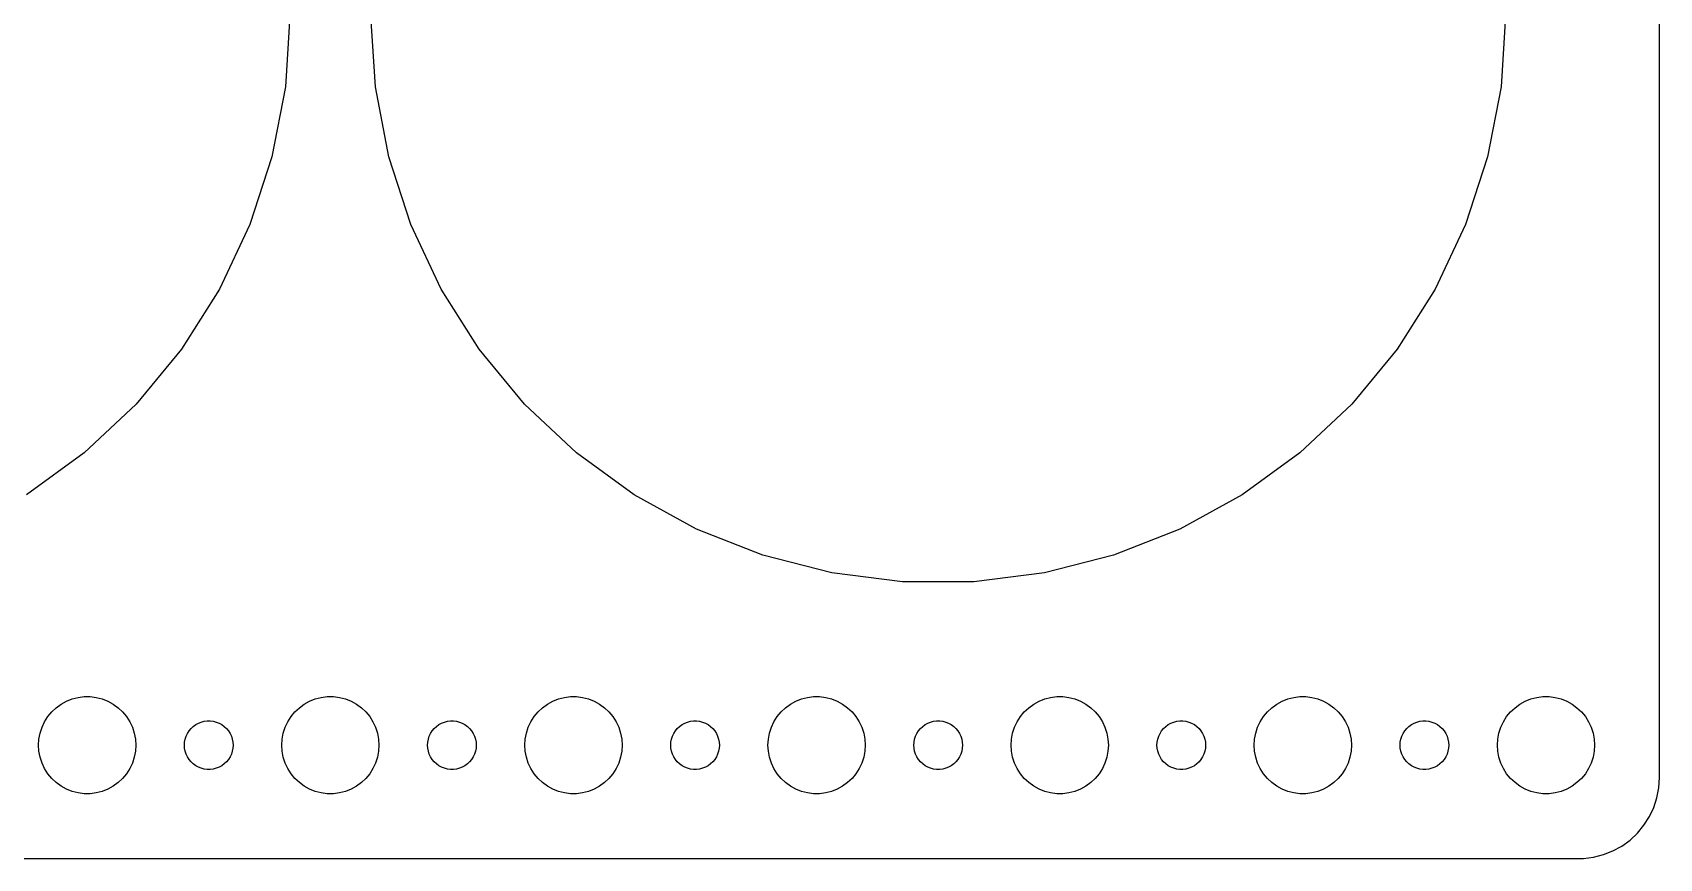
# Model space of a CAD drawing. Header units: metres. Extents: x -194 to 194, y 62 to 280.
# Drawn here: x 94.1 to 194.5, y 62 to 113 of the extents above; entities that cross this region are included whole.
import ezdxf

# ---------------------------------------------------------------- set-up
doc = ezdxf.new("R2010")
doc.units = ezdxf.units.M

msp = doc.modelspace()

# ---------------------------------------------------------------- linework, layer by layer
for p, q in [((194.5, 67), (194.5, 161)), ((110, 114), (109.724, 109.613)), ((115.276, 109.613), (115, 114)), ((185, 114), (184.724, 109.613)), ((109.724, 109.613), (108.9, 105.296)), ((116.1, 105.296), (115.276, 109.613)), ((184.724, 109.613), (183.9, 105.296)), ((108.9, 105.296), (107.542, 101.116)), ((117.458, 101.116), (116.1, 105.296)), ((183.9, 105.296), (182.542, 101.116)), ((107.542, 101.116), (105.671, 97.1386)), ((119.329, 97.1386), (117.458, 101.116)), ((182.542, 101.116), (180.671, 97.1386)), ((105.671, 97.1386), (103.316, 93.4275)), ((121.684, 93.4275), (119.329, 97.1386)), ((180.671, 97.1386), (178.316, 93.4275)), ((103.316, 93.4275), (100.514, 90.0409)), ((124.486, 90.0409), (121.684, 93.4275)), ((178.316, 93.4275), (175.514, 90.0409)), ((100.514, 90.0409), (97.3098, 87.032)), ((127.69, 87.032), (124.486, 90.0409)), ((175.514, 90.0409), (172.31, 87.032)), ((97.3098, 87.032), (93.7539, 84.4485)), ((131.246, 84.4485), (127.69, 87.032)), ((172.31, 87.032), (168.754, 84.4485)), ((135.098, 82.3311), (131.246, 84.4485)), ((168.754, 84.4485), (164.902, 82.3311)), ((139.184, 80.713), (135.098, 82.3311)), ((164.902, 82.3311), (160.816, 80.713)), ((143.442, 79.6199), (139.184, 80.713)), ((160.816, 80.713), (156.558, 79.6199)), ((147.802, 79.0691), (143.442, 79.6199)), ((156.558, 79.6199), (152.198, 79.0691)), ((152.198, 79.0691), (147.802, 79.0691)), ((95.3131, 71.0536), (95.5877, 71.3115)), ((95.5877, 71.3115), (95.8925, 71.533)), ((95.8925, 71.533), (96.2227, 71.7145)), ((96.2227, 71.7145), (96.573, 71.8532)), ((96.573, 71.8532), (96.9379, 71.9469)), ((96.9379, 71.9469), (97.3116, 71.9941)), ((97.3116, 71.9941), (97.6884, 71.9941)), ((97.6884, 71.9941), (98.0621, 71.9469)), ((98.0621, 71.9469), (98.427, 71.8532)), ((98.427, 71.8532), (98.7773, 71.7145)), ((98.7773, 71.7145), (99.1075, 71.533)), ((99.1075, 71.533), (99.4123, 71.3115)), ((99.4123, 71.3115), (99.6869, 71.0536)), ((110.313, 71.0536), (110.588, 71.3115)), ((110.588, 71.3115), (110.893, 71.533)), ((110.893, 71.533), (111.223, 71.7145)), ((111.223, 71.7145), (111.573, 71.8532)), ((111.573, 71.8532), (111.938, 71.9469)), ((111.938, 71.9469), (112.312, 71.9941)), ((112.312, 71.9941), (112.688, 71.9941)), ((112.688, 71.9941), (113.062, 71.9469)), ((113.062, 71.9469), (113.427, 71.8532)), ((113.427, 71.8532), (113.777, 71.7145)), ((113.777, 71.7145), (114.107, 71.533)), ((114.107, 71.533), (114.412, 71.3115)), ((114.412, 71.3115), (114.687, 71.0536)), ((125.313, 71.0536), (125.588, 71.3115)), ((125.588, 71.3115), (125.893, 71.533)), ((125.893, 71.533), (126.223, 71.7145)), ((126.223, 71.7145), (126.573, 71.8532)), ((126.573, 71.8532), (126.938, 71.9469)), ((126.938, 71.9469), (127.312, 71.9941)), ((127.312, 71.9941), (127.688, 71.9941)), ((127.688, 71.9941), (128.062, 71.9469)), ((128.062, 71.9469), (128.427, 71.8532)), ((128.427, 71.8532), (128.777, 71.7145)), ((128.777, 71.7145), (129.107, 71.533)), ((129.107, 71.533), (129.412, 71.3115)), ((129.412, 71.3115), (129.687, 71.0536)), ((140.313, 71.0536), (140.588, 71.3115)), ((140.588, 71.3115), (140.893, 71.533)), ((140.893, 71.533), (141.223, 71.7145)), ((141.223, 71.7145), (141.573, 71.8532)), ((141.573, 71.8532), (141.938, 71.9469)), ((141.938, 71.9469), (142.312, 71.9941)), ((142.312, 71.9941), (142.688, 71.9941)), ((142.688, 71.9941), (143.062, 71.9469)), ((143.062, 71.9469), (143.427, 71.8532)), ((143.427, 71.8532), (143.777, 71.7145)), ((143.777, 71.7145), (144.107, 71.533)), ((144.107, 71.533), (144.412, 71.3115)), ((144.412, 71.3115), (144.687, 71.0536)), ((155.313, 71.0536), (155.588, 71.3115)), ((155.588, 71.3115), (155.893, 71.533)), ((155.893, 71.533), (156.223, 71.7145)), ((156.223, 71.7145), (156.573, 71.8532)), ((156.573, 71.8532), (156.938, 71.9469)), ((156.938, 71.9469), (157.312, 71.9941)), ((157.312, 71.9941), (157.688, 71.9941)), ((157.688, 71.9941), (158.062, 71.9469)), ((158.062, 71.9469), (158.427, 71.8532)), ((158.427, 71.8532), (158.777, 71.7145)), ((158.777, 71.7145), (159.107, 71.533)), ((159.107, 71.533), (159.412, 71.3115)), ((159.412, 71.3115), (159.687, 71.0536)), ((170.313, 71.0536), (170.588, 71.3115)), ((170.588, 71.3115), (170.893, 71.533)), ((170.893, 71.533), (171.223, 71.7145)), ((171.223, 71.7145), (171.573, 71.8532)), ((171.573, 71.8532), (171.938, 71.9469)), ((171.938, 71.9469), (172.312, 71.9941)), ((172.312, 71.9941), (172.688, 71.9941)), ((172.688, 71.9941), (173.062, 71.9469)), ((173.062, 71.9469), (173.427, 71.8532)), ((173.427, 71.8532), (173.777, 71.7145)), ((173.777, 71.7145), (174.107, 71.533)), ((174.107, 71.533), (174.412, 71.3115)), ((174.412, 71.3115), (174.687, 71.0536)), ((185.313, 71.0536), (185.588, 71.3115)), ((185.588, 71.3115), (185.893, 71.533)), ((185.893, 71.533), (186.223, 71.7145)), ((186.223, 71.7145), (186.573, 71.8532)), ((186.573, 71.8532), (186.938, 71.9469)), ((186.938, 71.9469), (187.312, 71.9941)), ((187.312, 71.9941), (187.688, 71.9941)), ((187.688, 71.9941), (188.062, 71.9469)), ((188.062, 71.9469), (188.427, 71.8532)), ((188.427, 71.8532), (188.777, 71.7145)), ((188.777, 71.7145), (189.107, 71.533)), ((189.107, 71.533), (189.412, 71.3115)), ((189.412, 71.3115), (189.687, 71.0536)), ((94.7107, 70.1044), (94.8711, 70.4453)), ((94.8711, 70.4453), (95.073, 70.7634)), ((95.073, 70.7634), (95.3131, 71.0536)), ((99.6869, 71.0536), (99.927, 70.7634)), ((99.927, 70.7634), (100.129, 70.4453)), ((100.129, 70.4453), (100.289, 70.1044)), ((104.044, 70.1558), (104.196, 70.2665)), ((104.196, 70.2665), (104.361, 70.3572)), ((104.361, 70.3572), (104.536, 70.4266)), ((104.536, 70.4266), (104.719, 70.4734)), ((104.719, 70.4734), (104.906, 70.497)), ((104.906, 70.497), (105.094, 70.497)), ((105.094, 70.497), (105.281, 70.4734)), ((105.281, 70.4734), (105.464, 70.4266)), ((105.464, 70.4266), (105.639, 70.3572)), ((105.639, 70.3572), (105.804, 70.2665)), ((105.804, 70.2665), (105.956, 70.1558)), ((109.711, 70.1044), (109.871, 70.4453)), ((109.871, 70.4453), (110.073, 70.7634)), ((110.073, 70.7634), (110.313, 71.0536)), ((114.687, 71.0536), (114.927, 70.7634)), ((114.927, 70.7634), (115.129, 70.4453)), ((115.129, 70.4453), (115.289, 70.1044)), ((119.044, 70.1558), (119.196, 70.2665)), ((119.196, 70.2665), (119.361, 70.3572)), ((119.361, 70.3572), (119.536, 70.4266)), ((119.536, 70.4266), (119.719, 70.4734)), ((119.719, 70.4734), (119.906, 70.497)), ((119.906, 70.497), (120.094, 70.497)), ((120.094, 70.497), (120.281, 70.4734)), ((120.281, 70.4734), (120.464, 70.4266)), ((120.464, 70.4266), (120.639, 70.3572)), ((120.639, 70.3572), (120.804, 70.2665)), ((120.804, 70.2665), (120.956, 70.1558)), ((124.711, 70.1044), (124.871, 70.4453)), ((124.871, 70.4453), (125.073, 70.7634)), ((125.073, 70.7634), (125.313, 71.0536)), ((129.687, 71.0536), (129.927, 70.7634)), ((129.927, 70.7634), (130.129, 70.4453)), ((130.129, 70.4453), (130.289, 70.1044)), ((134.044, 70.1558), (134.196, 70.2665)), ((134.196, 70.2665), (134.361, 70.3572)), ((134.361, 70.3572), (134.536, 70.4266)), ((134.536, 70.4266), (134.719, 70.4734)), ((134.719, 70.4734), (134.906, 70.497)), ((134.906, 70.497), (135.094, 70.497)), ((135.094, 70.497), (135.281, 70.4734)), ((135.281, 70.4734), (135.464, 70.4266)), ((135.464, 70.4266), (135.639, 70.3572)), ((135.639, 70.3572), (135.804, 70.2665)), ((135.804, 70.2665), (135.956, 70.1558)), ((139.711, 70.1044), (139.871, 70.4453)), ((139.871, 70.4453), (140.073, 70.7634)), ((140.073, 70.7634), (140.313, 71.0536)), ((144.687, 71.0536), (144.927, 70.7634)), ((144.927, 70.7634), (145.129, 70.4453)), ((145.129, 70.4453), (145.289, 70.1044)), ((149.044, 70.1558), (149.196, 70.2665)), ((149.196, 70.2665), (149.361, 70.3572)), ((149.361, 70.3572), (149.536, 70.4266)), ((149.536, 70.4266), (149.719, 70.4734)), ((149.719, 70.4734), (149.906, 70.497)), ((149.906, 70.497), (150.094, 70.497)), ((150.094, 70.497), (150.281, 70.4734)), ((150.281, 70.4734), (150.464, 70.4266)), ((150.464, 70.4266), (150.639, 70.3572)), ((150.639, 70.3572), (150.804, 70.2665)), ((150.804, 70.2665), (150.956, 70.1558)), ((154.711, 70.1044), (154.871, 70.4453)), ((154.871, 70.4453), (155.073, 70.7634)), ((155.073, 70.7634), (155.313, 71.0536)), ((159.687, 71.0536), (159.927, 70.7634)), ((159.927, 70.7634), (160.129, 70.4453)), ((160.129, 70.4453), (160.289, 70.1044)), ((164.044, 70.1558), (164.196, 70.2665)), ((164.196, 70.2665), (164.361, 70.3572)), ((164.361, 70.3572), (164.536, 70.4266)), ((164.536, 70.4266), (164.719, 70.4734)), ((164.719, 70.4734), (164.906, 70.497)), ((164.906, 70.497), (165.094, 70.497)), ((165.094, 70.497), (165.281, 70.4734)), ((165.281, 70.4734), (165.464, 70.4266)), ((165.464, 70.4266), (165.639, 70.3572)), ((165.639, 70.3572), (165.804, 70.2665)), ((165.804, 70.2665), (165.956, 70.1558)), ((169.711, 70.1044), (169.871, 70.4453)), ((169.871, 70.4453), (170.073, 70.7634)), ((170.073, 70.7634), (170.313, 71.0536)), ((174.687, 71.0536), (174.927, 70.7634)), ((174.927, 70.7634), (175.129, 70.4453)), ((175.129, 70.4453), (175.289, 70.1044)), ((179.044, 70.1558), (179.196, 70.2665)), ((179.196, 70.2665), (179.361, 70.3572)), ((179.361, 70.3572), (179.536, 70.4266)), ((179.536, 70.4266), (179.719, 70.4734)), ((179.719, 70.4734), (179.906, 70.497)), ((179.906, 70.497), (180.094, 70.497)), ((180.094, 70.497), (180.281, 70.4734)), ((180.281, 70.4734), (180.464, 70.4266)), ((180.464, 70.4266), (180.639, 70.3572)), ((180.639, 70.3572), (180.804, 70.2665)), ((180.804, 70.2665), (180.956, 70.1558)), ((184.711, 70.1044), (184.871, 70.4453)), ((184.871, 70.4453), (185.073, 70.7634)), ((185.073, 70.7634), (185.313, 71.0536)), ((189.687, 71.0536), (189.927, 70.7634)), ((189.927, 70.7634), (190.129, 70.4453)), ((190.129, 70.4453), (190.289, 70.1044)), ((94.5, 69), (94.5237, 69.376)), ((94.5237, 69.376), (94.5943, 69.7461)), ((94.5943, 69.7461), (94.7107, 70.1044)), ((100.289, 70.1044), (100.406, 69.7461)), ((100.406, 69.7461), (100.476, 69.376)), ((100.476, 69.376), (100.5, 69)), ((103.512, 69.188), (103.547, 69.373)), ((103.547, 69.373), (103.605, 69.5522)), ((103.605, 69.5522), (103.686, 69.7226)), ((103.686, 69.7226), (103.786, 69.8817)), ((103.786, 69.8817), (103.907, 70.0268)), ((103.907, 70.0268), (104.044, 70.1558)), ((105.956, 70.1558), (106.093, 70.0268)), ((106.093, 70.0268), (106.214, 69.8817)), ((106.214, 69.8817), (106.314, 69.7226)), ((106.314, 69.7226), (106.395, 69.5522)), ((106.395, 69.5522), (106.453, 69.373)), ((106.453, 69.373), (106.488, 69.188)), ((109.5, 69), (109.524, 69.376)), ((109.524, 69.376), (109.594, 69.7461)), ((109.594, 69.7461), (109.711, 70.1044)), ((115.289, 70.1044), (115.406, 69.7461)), ((115.406, 69.7461), (115.476, 69.376)), ((115.476, 69.376), (115.5, 69)), ((118.512, 69.188), (118.547, 69.373)), ((118.547, 69.373), (118.605, 69.5522)), ((118.605, 69.5522), (118.686, 69.7226)), ((118.686, 69.7226), (118.786, 69.8817)), ((118.786, 69.8817), (118.907, 70.0268)), ((118.907, 70.0268), (119.044, 70.1558)), ((120.956, 70.1558), (121.093, 70.0268)), ((121.093, 70.0268), (121.214, 69.8817)), ((121.214, 69.8817), (121.314, 69.7226)), ((121.314, 69.7226), (121.395, 69.5522)), ((121.395, 69.5522), (121.453, 69.373)), ((121.453, 69.373), (121.488, 69.188)), ((124.5, 69), (124.524, 69.376)), ((124.524, 69.376), (124.594, 69.7461)), ((124.594, 69.7461), (124.711, 70.1044)), ((130.289, 70.1044), (130.406, 69.7461)), ((130.406, 69.7461), (130.476, 69.376)), ((130.476, 69.376), (130.5, 69)), ((133.512, 69.188), (133.547, 69.373)), ((133.547, 69.373), (133.605, 69.5522)), ((133.605, 69.5522), (133.686, 69.7226)), ((133.686, 69.7226), (133.786, 69.8817)), ((133.786, 69.8817), (133.907, 70.0268)), ((133.907, 70.0268), (134.044, 70.1558)), ((135.956, 70.1558), (136.093, 70.0268)), ((136.093, 70.0268), (136.214, 69.8817)), ((136.214, 69.8817), (136.314, 69.7226)), ((136.314, 69.7226), (136.395, 69.5522)), ((136.395, 69.5522), (136.453, 69.373)), ((136.453, 69.373), (136.488, 69.188)), ((139.5, 69), (139.524, 69.376)), ((139.524, 69.376), (139.594, 69.7461)), ((139.594, 69.7461), (139.711, 70.1044)), ((145.289, 70.1044), (145.406, 69.7461)), ((145.406, 69.7461), (145.476, 69.376)), ((145.476, 69.376), (145.5, 69)), ((148.512, 69.188), (148.547, 69.373)), ((148.547, 69.373), (148.605, 69.5522)), ((148.605, 69.5522), (148.686, 69.7226)), ((148.686, 69.7226), (148.786, 69.8817)), ((148.786, 69.8817), (148.907, 70.0268)), ((148.907, 70.0268), (149.044, 70.1558)), ((150.956, 70.1558), (151.093, 70.0268)), ((151.093, 70.0268), (151.214, 69.8817)), ((151.214, 69.8817), (151.314, 69.7226)), ((151.314, 69.7226), (151.395, 69.5522)), ((151.395, 69.5522), (151.453, 69.373)), ((151.453, 69.373), (151.488, 69.188)), ((154.5, 69), (154.524, 69.376)), ((154.524, 69.376), (154.594, 69.7461)), ((154.594, 69.7461), (154.711, 70.1044)), ((160.289, 70.1044), (160.406, 69.7461)), ((160.406, 69.7461), (160.476, 69.376)), ((160.476, 69.376), (160.5, 69)), ((163.512, 69.188), (163.547, 69.373)), ((163.547, 69.373), (163.605, 69.5522)), ((163.605, 69.5522), (163.686, 69.7226)), ((163.686, 69.7226), (163.786, 69.8817)), ((163.786, 69.8817), (163.907, 70.0268)), ((163.907, 70.0268), (164.044, 70.1558)), ((165.956, 70.1558), (166.093, 70.0268)), ((166.093, 70.0268), (166.214, 69.8817)), ((166.214, 69.8817), (166.314, 69.7226)), ((166.314, 69.7226), (166.395, 69.5522)), ((166.395, 69.5522), (166.453, 69.373)), ((166.453, 69.373), (166.488, 69.188)), ((169.5, 69), (169.524, 69.376)), ((169.524, 69.376), (169.594, 69.7461)), ((169.594, 69.7461), (169.711, 70.1044)), ((175.289, 70.1044), (175.406, 69.7461)), ((175.406, 69.7461), (175.476, 69.376)), ((175.476, 69.376), (175.5, 69)), ((178.512, 69.188), (178.547, 69.373)), ((178.547, 69.373), (178.605, 69.5522)), ((178.605, 69.5522), (178.686, 69.7226)), ((178.686, 69.7226), (178.786, 69.8817)), ((178.786, 69.8817), (178.907, 70.0268)), ((178.907, 70.0268), (179.044, 70.1558)), ((180.956, 70.1558), (181.093, 70.0268)), ((181.093, 70.0268), (181.214, 69.8817)), ((181.214, 69.8817), (181.314, 69.7226)), ((181.314, 69.7226), (181.395, 69.5522)), ((181.395, 69.5522), (181.453, 69.373)), ((181.453, 69.373), (181.488, 69.188)), ((184.5, 69), (184.524, 69.376)), ((184.524, 69.376), (184.594, 69.7461)), ((184.594, 69.7461), (184.711, 70.1044)), ((190.289, 70.1044), (190.406, 69.7461)), ((190.406, 69.7461), (190.476, 69.376)), ((190.476, 69.376), (190.5, 69)), ((94.5237, 68.624), (94.5, 69)), ((94.5943, 68.2539), (94.5237, 68.624)), ((94.7107, 67.8956), (94.5943, 68.2539)), ((100.406, 68.2539), (100.289, 67.8956)), ((100.476, 68.624), (100.406, 68.2539)), ((100.5, 69), (100.476, 68.624)), ((103.5, 69), (103.512, 69.188)), ((103.512, 68.812), (103.5, 69)), ((103.547, 68.627), (103.512, 68.812)), ((103.605, 68.4478), (103.547, 68.627)), ((103.686, 68.2774), (103.605, 68.4478)), ((103.786, 68.1183), (103.686, 68.2774)), ((106.314, 68.2774), (106.214, 68.1183)), ((106.395, 68.4478), (106.314, 68.2774)), ((106.453, 68.627), (106.395, 68.4478)), ((106.488, 68.812), (106.453, 68.627)), ((106.488, 69.188), (106.5, 69)), ((106.5, 69), (106.488, 68.812)), ((109.524, 68.624), (109.5, 69)), ((109.594, 68.2539), (109.524, 68.624)), ((109.711, 67.8956), (109.594, 68.2539)), ((115.406, 68.2539), (115.289, 67.8956)), ((115.476, 68.624), (115.406, 68.2539)), ((115.5, 69), (115.476, 68.624)), ((118.5, 69), (118.512, 69.188)), ((118.512, 68.812), (118.5, 69)), ((118.547, 68.627), (118.512, 68.812)), ((118.605, 68.4478), (118.547, 68.627)), ((118.686, 68.2774), (118.605, 68.4478)), ((118.786, 68.1183), (118.686, 68.2774)), ((121.314, 68.2774), (121.214, 68.1183)), ((121.395, 68.4478), (121.314, 68.2774)), ((121.453, 68.627), (121.395, 68.4478)), ((121.488, 68.812), (121.453, 68.627)), ((121.488, 69.188), (121.5, 69)), ((121.5, 69), (121.488, 68.812)), ((124.524, 68.624), (124.5, 69)), ((124.594, 68.2539), (124.524, 68.624)), ((124.711, 67.8956), (124.594, 68.2539)), ((130.406, 68.2539), (130.289, 67.8956)), ((130.476, 68.624), (130.406, 68.2539)), ((130.5, 69), (130.476, 68.624)), ((133.5, 69), (133.512, 69.188)), ((133.512, 68.812), (133.5, 69)), ((133.547, 68.627), (133.512, 68.812)), ((133.605, 68.4478), (133.547, 68.627)), ((133.686, 68.2774), (133.605, 68.4478)), ((133.786, 68.1183), (133.686, 68.2774)), ((136.314, 68.2774), (136.214, 68.1183)), ((136.395, 68.4478), (136.314, 68.2774)), ((136.453, 68.627), (136.395, 68.4478)), ((136.488, 68.812), (136.453, 68.627)), ((136.488, 69.188), (136.5, 69)), ((136.5, 69), (136.488, 68.812)), ((139.524, 68.624), (139.5, 69)), ((139.594, 68.2539), (139.524, 68.624)), ((139.711, 67.8956), (139.594, 68.2539)), ((145.406, 68.2539), (145.289, 67.8956)), ((145.476, 68.624), (145.406, 68.2539)), ((145.5, 69), (145.476, 68.624)), ((148.5, 69), (148.512, 69.188)), ((148.512, 68.812), (148.5, 69)), ((148.547, 68.627), (148.512, 68.812)), ((148.605, 68.4478), (148.547, 68.627)), ((148.686, 68.2774), (148.605, 68.4478)), ((148.786, 68.1183), (148.686, 68.2774)), ((151.314, 68.2774), (151.214, 68.1183)), ((151.395, 68.4478), (151.314, 68.2774)), ((151.453, 68.627), (151.395, 68.4478)), ((151.488, 68.812), (151.453, 68.627)), ((151.488, 69.188), (151.5, 69)), ((151.5, 69), (151.488, 68.812)), ((154.524, 68.624), (154.5, 69)), ((154.594, 68.2539), (154.524, 68.624)), ((154.711, 67.8956), (154.594, 68.2539)), ((160.406, 68.2539), (160.289, 67.8956)), ((160.476, 68.624), (160.406, 68.2539)), ((160.5, 69), (160.476, 68.624)), ((163.5, 69), (163.512, 69.188)), ((163.512, 68.812), (163.5, 69)), ((163.547, 68.627), (163.512, 68.812)), ((163.605, 68.4478), (163.547, 68.627)), ((163.686, 68.2774), (163.605, 68.4478)), ((163.786, 68.1183), (163.686, 68.2774)), ((166.314, 68.2774), (166.214, 68.1183)), ((166.395, 68.4478), (166.314, 68.2774)), ((166.453, 68.627), (166.395, 68.4478)), ((166.488, 68.812), (166.453, 68.627)), ((166.488, 69.188), (166.5, 69)), ((166.5, 69), (166.488, 68.812)), ((169.524, 68.624), (169.5, 69)), ((169.594, 68.2539), (169.524, 68.624)), ((169.711, 67.8956), (169.594, 68.2539)), ((175.406, 68.2539), (175.289, 67.8956)), ((175.476, 68.624), (175.406, 68.2539)), ((175.5, 69), (175.476, 68.624)), ((178.5, 69), (178.512, 69.188)), ((178.512, 68.812), (178.5, 69)), ((178.547, 68.627), (178.512, 68.812)), ((178.605, 68.4478), (178.547, 68.627)), ((178.686, 68.2774), (178.605, 68.4478)), ((178.786, 68.1183), (178.686, 68.2774)), ((181.314, 68.2774), (181.214, 68.1183)), ((181.395, 68.4478), (181.314, 68.2774)), ((181.453, 68.627), (181.395, 68.4478)), ((181.488, 68.812), (181.453, 68.627)), ((181.488, 69.188), (181.5, 69)), ((181.5, 69), (181.488, 68.812)), ((184.524, 68.624), (184.5, 69)), ((184.594, 68.2539), (184.524, 68.624)), ((184.711, 67.8956), (184.594, 68.2539)), ((190.406, 68.2539), (190.289, 67.8956)), ((190.476, 68.624), (190.406, 68.2539)), ((190.5, 69), (190.476, 68.624)), ((94.8711, 67.5547), (94.7107, 67.8956)), ((95.073, 67.2366), (94.8711, 67.5547)), ((100.129, 67.5547), (99.927, 67.2366)), ((100.289, 67.8956), (100.129, 67.5547)), ((103.907, 67.9732), (103.786, 68.1183)), ((104.044, 67.8442), (103.907, 67.9732)), ((104.196, 67.7335), (104.044, 67.8442)), ((104.361, 67.6428), (104.196, 67.7335)), ((104.536, 67.5734), (104.361, 67.6428)), ((104.719, 67.5266), (104.536, 67.5734)), ((104.906, 67.503), (104.719, 67.5266)), ((105.094, 67.503), (104.906, 67.503)), ((105.281, 67.5266), (105.094, 67.503)), ((105.464, 67.5734), (105.281, 67.5266)), ((105.639, 67.6428), (105.464, 67.5734)), ((105.804, 67.7335), (105.639, 67.6428)), ((105.956, 67.8442), (105.804, 67.7335)), ((106.093, 67.9732), (105.956, 67.8442)), ((106.214, 68.1183), (106.093, 67.9732)), ((109.871, 67.5547), (109.711, 67.8956)), ((110.073, 67.2366), (109.871, 67.5547)), ((115.129, 67.5547), (114.927, 67.2366)), ((115.289, 67.8956), (115.129, 67.5547)), ((118.907, 67.9732), (118.786, 68.1183)), ((119.044, 67.8442), (118.907, 67.9732)), ((119.196, 67.7335), (119.044, 67.8442)), ((119.361, 67.6428), (119.196, 67.7335)), ((119.536, 67.5734), (119.361, 67.6428)), ((119.719, 67.5266), (119.536, 67.5734)), ((119.906, 67.503), (119.719, 67.5266)), ((120.094, 67.503), (119.906, 67.503)), ((120.281, 67.5266), (120.094, 67.503)), ((120.464, 67.5734), (120.281, 67.5266)), ((120.639, 67.6428), (120.464, 67.5734)), ((120.804, 67.7335), (120.639, 67.6428)), ((120.956, 67.8442), (120.804, 67.7335)), ((121.093, 67.9732), (120.956, 67.8442)), ((121.214, 68.1183), (121.093, 67.9732)), ((124.871, 67.5547), (124.711, 67.8956)), ((125.073, 67.2366), (124.871, 67.5547)), ((130.129, 67.5547), (129.927, 67.2366)), ((130.289, 67.8956), (130.129, 67.5547)), ((133.907, 67.9732), (133.786, 68.1183)), ((134.044, 67.8442), (133.907, 67.9732)), ((134.196, 67.7335), (134.044, 67.8442)), ((134.361, 67.6428), (134.196, 67.7335)), ((134.536, 67.5734), (134.361, 67.6428)), ((134.719, 67.5266), (134.536, 67.5734)), ((134.906, 67.503), (134.719, 67.5266)), ((135.094, 67.503), (134.906, 67.503)), ((135.281, 67.5266), (135.094, 67.503)), ((135.464, 67.5734), (135.281, 67.5266)), ((135.639, 67.6428), (135.464, 67.5734)), ((135.804, 67.7335), (135.639, 67.6428)), ((135.956, 67.8442), (135.804, 67.7335)), ((136.093, 67.9732), (135.956, 67.8442)), ((136.214, 68.1183), (136.093, 67.9732)), ((139.871, 67.5547), (139.711, 67.8956)), ((140.073, 67.2366), (139.871, 67.5547)), ((145.129, 67.5547), (144.927, 67.2366)), ((145.289, 67.8956), (145.129, 67.5547)), ((148.907, 67.9732), (148.786, 68.1183)), ((149.044, 67.8442), (148.907, 67.9732)), ((149.196, 67.7335), (149.044, 67.8442)), ((149.361, 67.6428), (149.196, 67.7335)), ((149.536, 67.5734), (149.361, 67.6428)), ((149.719, 67.5266), (149.536, 67.5734)), ((149.906, 67.503), (149.719, 67.5266)), ((150.094, 67.503), (149.906, 67.503)), ((150.281, 67.5266), (150.094, 67.503)), ((150.464, 67.5734), (150.281, 67.5266)), ((150.639, 67.6428), (150.464, 67.5734)), ((150.804, 67.7335), (150.639, 67.6428)), ((150.956, 67.8442), (150.804, 67.7335)), ((151.093, 67.9732), (150.956, 67.8442)), ((151.214, 68.1183), (151.093, 67.9732)), ((154.871, 67.5547), (154.711, 67.8956)), ((155.073, 67.2366), (154.871, 67.5547)), ((160.129, 67.5547), (159.927, 67.2366)), ((160.289, 67.8956), (160.129, 67.5547)), ((163.907, 67.9732), (163.786, 68.1183)), ((164.044, 67.8442), (163.907, 67.9732)), ((164.196, 67.7335), (164.044, 67.8442)), ((164.361, 67.6428), (164.196, 67.7335)), ((164.536, 67.5734), (164.361, 67.6428)), ((164.719, 67.5266), (164.536, 67.5734)), ((164.906, 67.503), (164.719, 67.5266)), ((165.094, 67.503), (164.906, 67.503)), ((165.281, 67.5266), (165.094, 67.503)), ((165.464, 67.5734), (165.281, 67.5266)), ((165.639, 67.6428), (165.464, 67.5734)), ((165.804, 67.7335), (165.639, 67.6428)), ((165.956, 67.8442), (165.804, 67.7335)), ((166.093, 67.9732), (165.956, 67.8442)), ((166.214, 68.1183), (166.093, 67.9732)), ((169.871, 67.5547), (169.711, 67.8956)), ((170.073, 67.2366), (169.871, 67.5547)), ((175.129, 67.5547), (174.927, 67.2366)), ((175.289, 67.8956), (175.129, 67.5547)), ((178.907, 67.9732), (178.786, 68.1183)), ((179.044, 67.8442), (178.907, 67.9732)), ((179.196, 67.7335), (179.044, 67.8442)), ((179.361, 67.6428), (179.196, 67.7335)), ((179.536, 67.5734), (179.361, 67.6428)), ((179.719, 67.5266), (179.536, 67.5734)), ((179.906, 67.503), (179.719, 67.5266)), ((180.094, 67.503), (179.906, 67.503)), ((180.281, 67.5266), (180.094, 67.503)), ((180.464, 67.5734), (180.281, 67.5266)), ((180.639, 67.6428), (180.464, 67.5734)), ((180.804, 67.7335), (180.639, 67.6428)), ((180.956, 67.8442), (180.804, 67.7335)), ((181.093, 67.9732), (180.956, 67.8442)), ((181.214, 68.1183), (181.093, 67.9732)), ((184.871, 67.5547), (184.711, 67.8956)), ((185.073, 67.2366), (184.871, 67.5547)), ((190.129, 67.5547), (189.927, 67.2366)), ((190.289, 67.8956), (190.129, 67.5547)), ((95.3131, 66.9464), (95.073, 67.2366)), ((95.5877, 66.6885), (95.3131, 66.9464)), ((95.8925, 66.467), (95.5877, 66.6885)), ((96.2227, 66.2855), (95.8925, 66.467)), ((96.573, 66.1468), (96.2227, 66.2855)), ((98.7773, 66.2855), (98.427, 66.1468)), ((99.1075, 66.467), (98.7773, 66.2855)), ((99.4123, 66.6885), (99.1075, 66.467)), ((99.6869, 66.9464), (99.4123, 66.6885)), ((99.927, 67.2366), (99.6869, 66.9464)), ((110.313, 66.9464), (110.073, 67.2366)), ((110.588, 66.6885), (110.313, 66.9464)), ((110.893, 66.467), (110.588, 66.6885)), ((111.223, 66.2855), (110.893, 66.467)), ((111.573, 66.1468), (111.223, 66.2855)), ((113.777, 66.2855), (113.427, 66.1468)), ((114.107, 66.467), (113.777, 66.2855)), ((114.412, 66.6885), (114.107, 66.467)), ((114.687, 66.9464), (114.412, 66.6885)), ((114.927, 67.2366), (114.687, 66.9464)), ((125.313, 66.9464), (125.073, 67.2366)), ((125.588, 66.6885), (125.313, 66.9464)), ((125.893, 66.467), (125.588, 66.6885)), ((126.223, 66.2855), (125.893, 66.467)), ((126.573, 66.1468), (126.223, 66.2855)), ((128.777, 66.2855), (128.427, 66.1468)), ((129.107, 66.467), (128.777, 66.2855)), ((129.412, 66.6885), (129.107, 66.467)), ((129.687, 66.9464), (129.412, 66.6885)), ((129.927, 67.2366), (129.687, 66.9464)), ((140.313, 66.9464), (140.073, 67.2366)), ((140.588, 66.6885), (140.313, 66.9464)), ((140.893, 66.467), (140.588, 66.6885)), ((141.223, 66.2855), (140.893, 66.467)), ((141.573, 66.1468), (141.223, 66.2855)), ((143.777, 66.2855), (143.427, 66.1468)), ((144.107, 66.467), (143.777, 66.2855)), ((144.412, 66.6885), (144.107, 66.467)), ((144.687, 66.9464), (144.412, 66.6885)), ((144.927, 67.2366), (144.687, 66.9464)), ((155.313, 66.9464), (155.073, 67.2366)), ((155.588, 66.6885), (155.313, 66.9464)), ((155.893, 66.467), (155.588, 66.6885)), ((156.223, 66.2855), (155.893, 66.467)), ((156.573, 66.1468), (156.223, 66.2855)), ((158.777, 66.2855), (158.427, 66.1468)), ((159.107, 66.467), (158.777, 66.2855)), ((159.412, 66.6885), (159.107, 66.467)), ((159.687, 66.9464), (159.412, 66.6885)), ((159.927, 67.2366), (159.687, 66.9464)), ((170.313, 66.9464), (170.073, 67.2366)), ((170.588, 66.6885), (170.313, 66.9464)), ((170.893, 66.467), (170.588, 66.6885)), ((171.223, 66.2855), (170.893, 66.467)), ((171.573, 66.1468), (171.223, 66.2855)), ((173.777, 66.2855), (173.427, 66.1468)), ((174.107, 66.467), (173.777, 66.2855)), ((174.412, 66.6885), (174.107, 66.467)), ((174.687, 66.9464), (174.412, 66.6885)), ((174.927, 67.2366), (174.687, 66.9464)), ((185.313, 66.9464), (185.073, 67.2366)), ((185.588, 66.6885), (185.313, 66.9464)), ((185.893, 66.467), (185.588, 66.6885)), ((186.223, 66.2855), (185.893, 66.467)), ((186.573, 66.1468), (186.223, 66.2855)), ((188.777, 66.2855), (188.427, 66.1468)), ((189.107, 66.467), (188.777, 66.2855)), ((189.412, 66.6885), (189.107, 66.467)), ((189.687, 66.9464), (189.412, 66.6885)), ((189.927, 67.2366), (189.687, 66.9464)), ((194.343, 65.7566), (194.461, 66.3733)), ((194.461, 66.3733), (194.5, 67)), ((96.9379, 66.0531), (96.573, 66.1468)), ((97.3116, 66.0059), (96.9379, 66.0531)), ((97.6884, 66.0059), (97.3116, 66.0059)), ((98.0621, 66.0531), (97.6884, 66.0059)), ((98.427, 66.1468), (98.0621, 66.0531)), ((111.938, 66.0531), (111.573, 66.1468)), ((112.312, 66.0059), (111.938, 66.0531)), ((112.688, 66.0059), (112.312, 66.0059)), ((113.062, 66.0531), (112.688, 66.0059)), ((113.427, 66.1468), (113.062, 66.0531)), ((126.938, 66.0531), (126.573, 66.1468)), ((127.312, 66.0059), (126.938, 66.0531)), ((127.688, 66.0059), (127.312, 66.0059)), ((128.062, 66.0531), (127.688, 66.0059)), ((128.427, 66.1468), (128.062, 66.0531)), ((141.938, 66.0531), (141.573, 66.1468)), ((142.312, 66.0059), (141.938, 66.0531)), ((142.688, 66.0059), (142.312, 66.0059)), ((143.062, 66.0531), (142.688, 66.0059)), ((143.427, 66.1468), (143.062, 66.0531)), ((156.938, 66.0531), (156.573, 66.1468)), ((157.312, 66.0059), (156.938, 66.0531)), ((157.688, 66.0059), (157.312, 66.0059)), ((158.062, 66.0531), (157.688, 66.0059)), ((158.427, 66.1468), (158.062, 66.0531)), ((171.938, 66.0531), (171.573, 66.1468)), ((172.312, 66.0059), (171.938, 66.0531)), ((172.688, 66.0059), (172.312, 66.0059)), ((173.062, 66.0531), (172.688, 66.0059)), ((173.427, 66.1468), (173.062, 66.0531)), ((186.938, 66.0531), (186.573, 66.1468)), ((187.312, 66.0059), (186.938, 66.0531)), ((187.688, 66.0059), (187.312, 66.0059)), ((188.062, 66.0531), (187.688, 66.0059)), ((188.427, 66.1468), (188.062, 66.0531)), ((194.149, 65.1594), (194.343, 65.7566)), ((193.545, 64.0611), (193.882, 64.5912)), ((193.882, 64.5912), (194.149, 65.1594)), ((192.687, 63.1474), (193.145, 63.5773)), ((193.145, 63.5773), (193.545, 64.0611)), ((190.437, 62.0886), (191.045, 62.2447)), ((191.045, 62.2447), (191.629, 62.4759)), ((191.629, 62.4759), (192.179, 62.7784)), ((192.179, 62.7784), (192.687, 63.1474)), ((-189.814, 62.0099), (189.814, 62.0099)), ((189.814, 62.0099), (190.437, 62.0886))]:
    msp.add_line(p, q)

doc.saveas('drawing.dxf')
